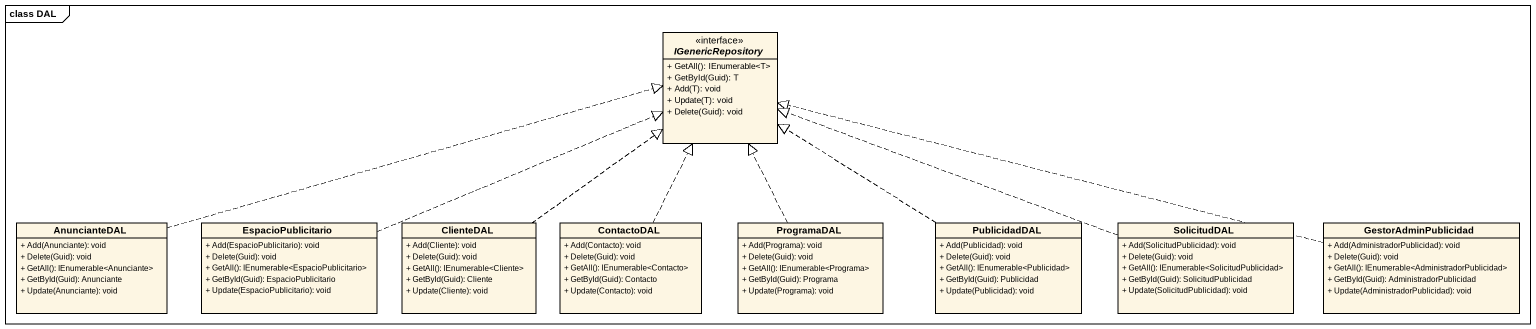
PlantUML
@startuml
mainframe class DAL
hide circle
hide empty members
skinparam classAttributeIconSize 0
interface IGenericRepository {
  + GetAll(): IEnumerable<T>
  + GetById(Guid): T
  + Add(T): void
  + Update(T): void
  + Delete(Guid): void
}
class AnuncianteDAL {
  + Add(Anunciante): void
  + Delete(Guid): void
  + GetAll(): IEnumerable<Anunciante>
  + GetById(Guid): Anunciante
  + Update(Anunciante): void
}
class EspacioPublicitario {
  + Add(EspacioPublicitario): void
  + Delete(Guid): void
  + GetAll(): IEnumerable<EspacioPublicitario>
  + GetById(Guid): EspacioPublicitario
  + Update(EspacioPublicitario): void
}
class ClienteDAL {
  + Add(Cliente): void
  + Delete(Guid): void
  + GetAll(): IEnumerable<Cliente>
  + GetById(Guid): Cliente
  + Update(Cliente): void
}
class ContactoDAL {
  + Add(Contacto): void
  + Delete(Guid): void
  + GetAll(): IEnumerable<Contacto>
  + GetById(Guid): Contacto
  + Update(Contacto): void
}
class ProgramaDAL {
  + Add(Programa): void
  + Delete(Guid): void
  + GetAll(): IEnumerable<Programa>
  + GetById(Guid): Programa
  + Update(Programa): void
}
class PublicidadDAL {
  + Add(Publicidad): void
  + Delete(Guid): void
  + GetAll(): IEnumerable<Publicidad>
  + GetById(Guid): Publicidad
  + Update(Publicidad): void
}
class SolicitudDAL {
  + Add(SolicitudPublicidad): void
  + Delete(Guid): void
  + GetAll(): IEnumerable<SolicitudPublicidad>
  + GetById(Guid): SolicitudPublicidad
  + Update(SolicitudPublicidad): void
}
class GestorAdminPublicidad {
  + Add(AdministradorPublicidad): void
  + Delete(Guid): void
  + GetAll(): IEnumerable<AdministradorPublicidad>
  + GetById(Guid): AdministradorPublicidad
  + Update(AdministradorPublicidad): void
}
AnuncianteDAL .right.|> IGenericRepository
EspacioPublicitario .right.|> IGenericRepository
ClienteDAL .up.|> IGenericRepository
ContactoDAL .up.|> IGenericRepository
ProgramaDAL .up.|> IGenericRepository
PublicidadDAL .up.|> IGenericRepository
SolicitudDAL .left.|> IGenericRepository
GestorAdminPublicidad .left.|> IGenericRepository
@enduml
